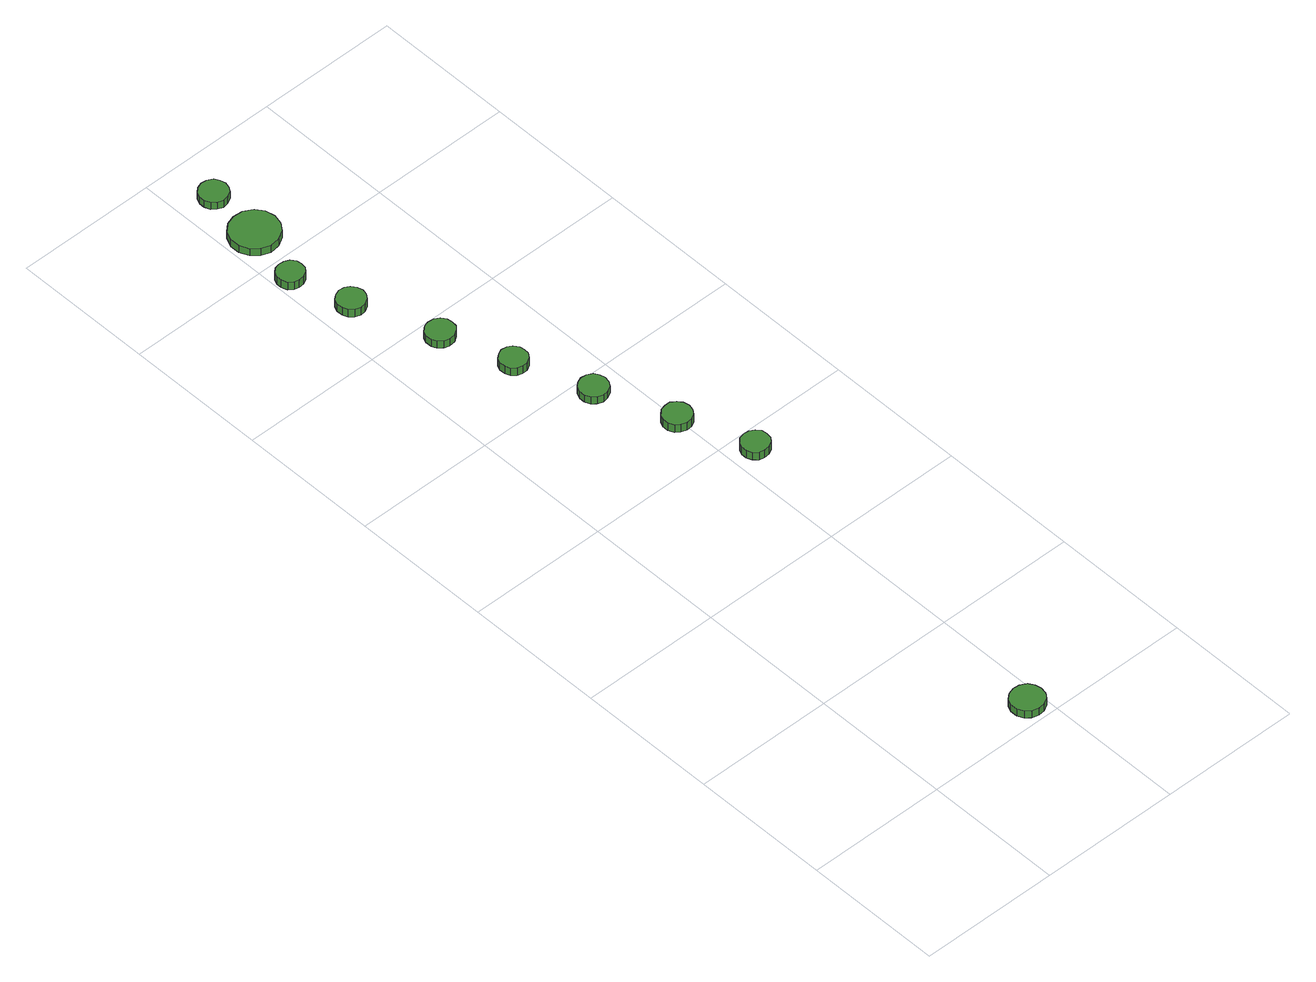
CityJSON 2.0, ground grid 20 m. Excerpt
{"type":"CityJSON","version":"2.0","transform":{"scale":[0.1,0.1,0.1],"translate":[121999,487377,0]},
"CityObjects":{
"tree1":{"type":"SolitaryVegetationObject","attributes":{"function":"something"},"geometry":[{"type":"MultiSurface","lod":"1","boundaries":[[[0,1,2,3,4,5,6,7,8,9,10,11,12,13,14]],[[15,16,17,18,19,20,21,22,23,24,25,26,27,28,29]],[[0,29,28,1]],[[1,28,27,2]],[[2,27,26,3]],[[3,26,25,4]],[[4,25,24,5]],[[5,24,23,6]],[[6,23,22,7]],[[7,22,21,8]],[[8,21,20,9]],[[9,20,19,10]],[[10,19,18,11]],[[11,18,17,12]],[[12,17,16,13]],[[13,16,15,14]],[[14,15,29,0]]]}]},
"tree2":{"type":"SolitaryVegetationObject","attributes":{"function":"something"},"geometry":[{"type":"MultiSurface","lod":"1","boundaries":[[[30,31,32,33,34,35,36,37,38,39,40,41,42,43,44]],[[45,46,47,48,49,50,51,52,53,54,55,56,57,58,59]],[[30,59,58,31]],[[31,58,57,32]],[[32,57,56,33]],[[33,56,55,34]],[[34,55,54,35]],[[35,54,53,36]],[[36,53,52,37]],[[37,52,51,38]],[[38,51,50,39]],[[39,50,49,40]],[[40,49,48,41]],[[41,48,47,42]],[[42,47,46,43]],[[43,46,45,44]],[[44,45,59,30]]]}]},
"tree3":{"type":"SolitaryVegetationObject","attributes":{"function":"something"},"geometry":[{"type":"MultiSurface","lod":"1","boundaries":[[[60,61,62,63,64,65,66,67,68,69,70,71,72,73,74]],[[75,76,77,78,79,80,81,82,83,84,85,86,87,88,89]],[[60,89,88,61]],[[61,88,87,62]],[[62,87,86,63]],[[63,86,85,64]],[[64,85,84,65]],[[65,84,83,66]],[[66,83,82,67]],[[67,82,81,68]],[[68,81,80,69]],[[69,80,79,70]],[[70,79,78,71]],[[71,78,77,72]],[[72,77,76,73]],[[73,76,75,74]],[[74,75,89,60]]]}]},
"tree4":{"type":"SolitaryVegetationObject","attributes":{"function":"something"},"geometry":[{"type":"MultiSurface","lod":"1","boundaries":[[[90,91,92,93,94,95,96,97,98,99,100,101,102,103,104]],[[105,106,107,108,109,110,111,112,113,114,115,116,117,118,119]],[[90,119,118,91]],[[91,118,117,92]],[[92,117,116,93]],[[93,116,115,94]],[[94,115,114,95]],[[95,114,113,96]],[[96,113,112,97]],[[97,112,111,98]],[[98,111,110,99]],[[99,110,109,100]],[[100,109,108,101]],[[101,108,107,102]],[[102,107,106,103]],[[103,106,105,104]],[[104,105,119,90]]]}]},
"tree5":{"type":"SolitaryVegetationObject","attributes":{"function":"something"},"geometry":[{"type":"MultiSurface","lod":"1","boundaries":[[[120,121,122,123,124,125,126,127,128,129,130,131,132,133,134]],[[135,136,137,138,139,140,141,142,143,144,145,146,147,148,149]],[[120,149,148,121]],[[121,148,147,122]],[[122,147,146,123]],[[123,146,145,124]],[[124,145,144,125]],[[125,144,143,126]],[[126,143,142,127]],[[127,142,141,128]],[[128,141,140,129]],[[129,140,139,130]],[[130,139,138,131]],[[131,138,137,132]],[[132,137,136,133]],[[133,136,135,134]],[[134,135,149,120]]]}]},
"tree6":{"type":"SolitaryVegetationObject","attributes":{"function":"something"},"geometry":[{"type":"MultiSurface","lod":"1","boundaries":[[[150,151,152,153,154,155,156,157,158,159,160,161,162,163,164]],[[165,166,167,168,169,170,171,172,173,174,175,176,177,178,179]],[[150,179,178,151]],[[151,178,177,152]],[[152,177,176,153]],[[153,176,175,154]],[[154,175,174,155]],[[155,174,173,156]],[[156,173,172,157]],[[157,172,171,158]],[[158,171,170,159]],[[159,170,169,160]],[[160,169,168,161]],[[161,168,167,162]],[[162,167,166,163]],[[163,166,165,164]],[[164,165,179,150]]]}]},
"tree7":{"type":"SolitaryVegetationObject","attributes":{"function":"something"},"geometry":[{"type":"MultiSurface","lod":"1","boundaries":[[[180,181,182,183,184,185,186,187,188,189,190,191,192,193,194]],[[195,196,197,198,199,200,201,202,203,204,205,206,207,208,209]],[[180,209,208,181]],[[181,208,207,182]],[[182,207,206,183]],[[183,206,205,184]],[[184,205,204,185]],[[185,204,203,186]],[[186,203,202,187]],[[187,202,201,188]],[[188,201,200,189]],[[189,200,199,190]],[[190,199,198,191]],[[191,198,197,192]],[[192,197,196,193]],[[193,196,195,194]],[[194,195,209,180]]]}]},
"tree8":{"type":"SolitaryVegetationObject","attributes":{"function":"something"},"geometry":[{"type":"MultiSurface","lod":"1","boundaries":[[[210,211,212,213,214,215,216,217,218,219,220,221,222,223,224]],[[225,226,227,228,229,230,231,232,233,234,235,236,237,238,239]],[[210,239,238,211]],[[211,238,237,212]],[[212,237,236,213]],[[213,236,235,214]],[[214,235,234,215]],[[215,234,233,216]],[[216,233,232,217]],[[217,232,231,218]],[[218,231,230,219]],[[219,230,229,220]],[[220,229,228,221]],[[221,228,227,222]],[[222,227,226,223]],[[223,226,225,224]],[[224,225,239,210]]]}]},
"tree9":{"type":"SolitaryVegetationObject","attributes":{"function":"something"},"geometry":[{"type":"MultiSurface","lod":"1","boundaries":[[[240,241,242,243,244,245,246,247,248,249,250,251,252,253,254]],[[255,256,257,258,259,260,261,262,263,264,265,266,267,268,269]],[[240,269,268,241]],[[241,268,267,242]],[[242,267,266,243]],[[243,266,265,244]],[[244,265,264,245]],[[245,264,263,246]],[[246,263,262,247]],[[247,262,261,248]],[[248,261,260,249]],[[249,260,259,250]],[[250,259,258,251]],[[251,258,257,252]],[[252,257,256,253]],[[253,256,255,254]],[[254,255,269,240]]]}]},
"tree10":{"type":"SolitaryVegetationObject","attributes":{"function":"something"},"geometry":[{"type":"MultiSurface","lod":"1","boundaries":[[[270,271,272,273,274,275,276,277,278,279,280,281,282,283,284]],[[285,286,287,288,289,290,291,292,293,294,295,296,297,298,299]],[[270,299,298,271]],[[271,298,297,272]],[[272,297,296,273]],[[273,296,295,274]],[[274,295,294,275]],[[275,294,293,276]],[[276,293,292,277]],[[277,292,291,278]],[[278,291,290,279]],[[279,290,289,280]],[[280,289,288,281]],[[281,288,287,282]],[[282,287,286,283]],[[283,286,285,284]],[[284,285,299,270]]]}]}
},
"vertices":[
[197,24,20],[195,33,20],[190,41,20],[181,46,20],[172,47,20],[162,44,20],[155,38,20],[151,29,20],[151,19,20],[155,10,20],[162,4,20],[172,1,20],[181,2,20],[190,7,20],[195,14,20],[195,14,8],[190,7,8],[181,2,8],[172,1,8],[162,4,8],[155,10,8],[151,19,8],[151,29,8],[155,38,8],[162,44,8],[172,47,8],[181,46,8],[190,41,8],[195,33,8],[197,24,8],
[63,1083,15],[61,1091,15],[56,1098,15],[49,1102,15],[41,1103,15],[33,1100,15],[27,1095,15],[24,1087,15],[24,1079,15],[27,1071,15],[33,1066,15],[41,1063,15],[49,1064,15],[56,1068,15],[61,1075,15],[61,1075,2],[56,1068,2],[49,1064,2],[41,1063,2],[33,1066,2],[27,1071,2],[24,1079,2],[24,1087,2],[27,1095,2],[33,1100,2],[41,1103,2],[49,1102,2],[56,1098,2],[61,1091,2],[63,1083,2],
[39,1167,15],[38,1174,15],[33,1181,15],[26,1184,15],[18,1185,15],[11,1183,15],[5,1178,15],[2,1170,15],[2,1163,15],[5,1155,15],[11,1150,15],[18,1148,15],[26,1149,15],[33,1153,15],[38,1159,15],[38,1159,2],[33,1153,2],[26,1149,2],[18,1148,2],[11,1150,2],[5,1155,2],[2,1163,2],[2,1170,2],[5,1178,2],[11,1183,2],[18,1185,2],[26,1184,2],[33,1181,2],[38,1174,2],[39,1167,2],
[106,971,13],[105,979,13],[100,986,13],[93,990,13],[84,991,13],[77,989,13],[70,983,13],[67,976,13],[67,967,13],[70,960,13],[77,954,13],[84,952,13],[93,953,13],[100,957,13],[105,963,13],[105,963,1],[100,957,1],[93,953,1],[84,952,1],[77,954,1],[70,960,1],[67,967,1],[67,976,1],[70,983,1],[77,989,1],[84,991,1],[93,990,1],[100,986,1],[105,979,1],[106,971,1],
[138,877,13],[137,884,13],[132,891,13],[125,895,13],[117,896,13],[110,893,13],[104,888,13],[101,881,13],[101,873,13],[104,865,13],[110,860,13],[117,858,13],[125,858,13],[132,862,13],[137,869,13],[137,869,0],[132,862,0],[125,858,0],[117,858,0],[110,860,0],[104,865,0],[101,873,0],[101,881,0],[104,888,0],[110,893,0],[117,896,0],[125,895,0],[132,891,0],[137,884,0],[138,877,0],
[177,775,13],[175,783,13],[171,790,13],[163,794,13],[155,795,13],[147,792,13],[141,787,13],[138,779,13],[138,771,13],[141,763,13],[147,758,13],[155,755,13],[163,756,13],[171,760,13],[175,767,13],[175,767,1],[171,760,1],[163,756,1],[155,755,1],[147,758,1],[141,763,1],[138,771,1],[138,779,1],[141,787,1],[147,792,1],[155,795,1],[163,794,1],[171,790,1],[175,783,1],[177,775,1],
[219,671,13],[217,680,13],[212,686,13],[205,691,13],[197,691,13],[189,689,13],[183,683,13],[179,676,13],[179,667,13],[183,659,13],[189,654,13],[197,651,13],[205,652,13],[212,656,13],[217,663,13],[217,663,0],[212,656,0],[205,652,0],[197,651,0],[189,654,0],[183,659,0],[179,667,0],[179,676,0],[183,683,0],[189,689,0],[197,691,0],[205,691,0],[212,686,0],[217,680,0],[219,671,0],
[254,571,14],[253,579,14],[248,585,14],[241,589,14],[233,590,14],[225,588,14],[219,582,14],[216,575,14],[216,567,14],[219,560,14],[225,554,14],[233,552,14],[241,553,14],[248,557,14],[253,563,14],[253,563,1],[248,557,1],[241,553,1],[233,552,1],[225,554,1],[219,560,1],[216,567,1],[216,575,1],[219,582,1],[225,588,1],[233,590,1],[241,589,1],[248,585,1],[253,579,1],[254,571,1],
[72,1249,14],[69,1263,14],[61,1274,14],[48,1281,14],[34,1282,14],[21,1278,14],[11,1269,14],[5,1256,14],[5,1242,14],[11,1229,14],[21,1220,14],[34,1215,14],[48,1217,14],[61,1224,14],[69,1235,14],[69,1235,2],[61,1224,2],[48,1217,2],[34,1215,2],[21,1220,2],[11,1229,2],[5,1242,2],[5,1256,2],[11,1269,2],[21,1278,2],[34,1282,2],[48,1281,2],[61,1274,2],[69,1263,2],[72,1249,2],
[67,1331,13],[65,1339,13],[61,1346,13],[53,1350,13],[45,1351,13],[37,1348,13],[31,1343,13],[28,1335,13],[28,1327,13],[31,1319,13],[37,1314,13],[45,1311,13],[53,1312,13],[61,1316,13],[65,1323,13],[65,1323,1],[61,1316,1],[53,1312,1],[45,1311,1],[37,1314,1],[31,1319,1],[28,1327,1],[28,1335,1],[31,1343,1],[37,1348,1],[45,1351,1],[53,1350,1],[61,1346,1],[65,1339,1],[67,1331,1]
]}
